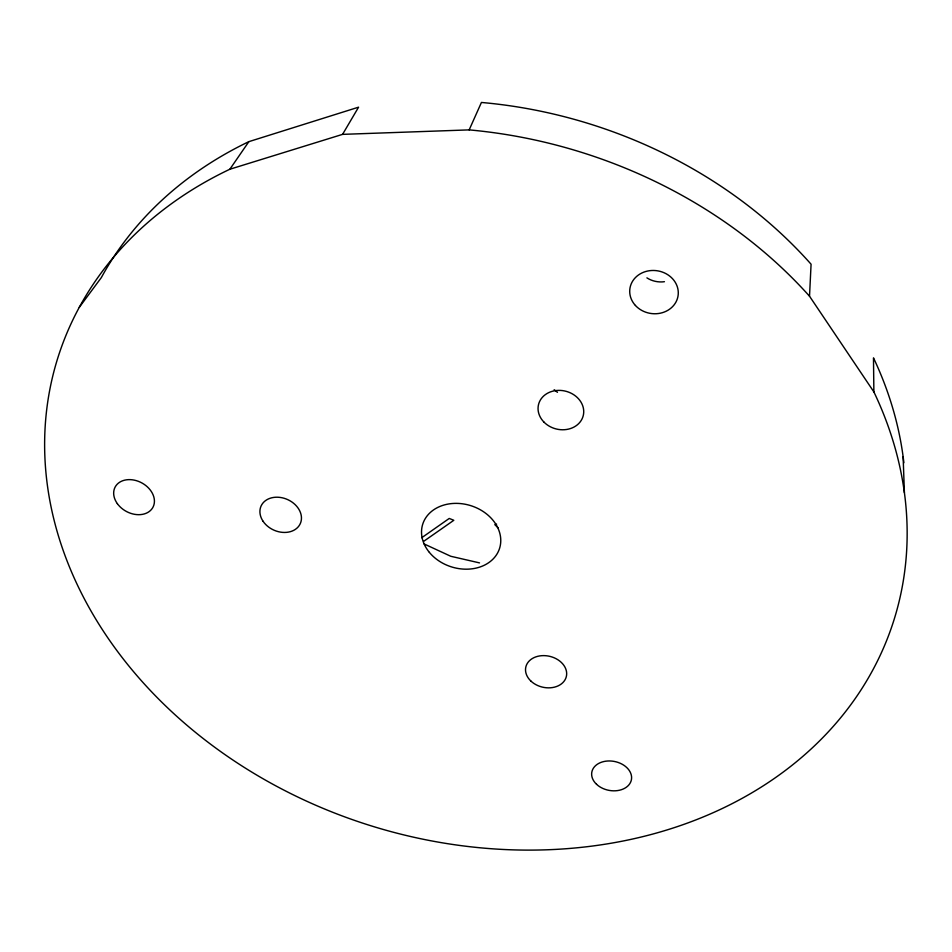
<?xml version="1.0" encoding="UTF-8"?>
<svg xmlns="http://www.w3.org/2000/svg" width="952" height="952" viewBox="0 0 952 952"><rect width="100%" height="100%" fill="white"/><g stroke="black" fill="none" stroke-linecap="round" stroke-linejoin="round"><path stroke-width="1.43" d="M873.876 391.903L809.521 296.215L811.08 264.216A426.02 347.98 17.3 0 0 481.426 102.459L469.169 129.888L342.577 134.363L229.849 169.242A438.134 352.799 17.3 0 0 105.232 633.984A438.134 352.799 17.3 0 0 669.649 829.121A438.134 352.799 17.3 0 0 873.876 391.903L873.484 357.857A426.02 347.98 17.3 0 1 903.876 462.767M342.577 134.363L358.571 107.183L248.865 141.646A426.02 347.98 17.3 0 0 101.34 277.579L79.278 307.341M229.849 169.242L248.865 141.646M421.724 537.725L449.237 518.447L453.83 520.28L423.759 541.283M496.611 524.171L494.802 524.635L497.955 527.694M479.522 562.894L450.784 556.277L424.092 543.937M554.171 389.701L557.467 392.331M903.127 456.77L904.4 492.672M664.425 281.709A23.61 21.17 7.9 0 1 646.908 277.865M469.169 129.888A438.134 352.799 17.3 0 1 809.521 296.215M429.388 552.398A40.282 32.106 17.3 0 0 497.551 553.064A40.282 32.106 17.3 0 0 456.52 503.37A40.282 32.106 17.3 0 0 429.388 552.398M635.412 305.461A24.347 21.587 8.5 0 0 676.836 300.201A24.347 21.587 8.5 0 0 649.728 270.677A24.347 21.587 8.5 0 0 635.412 305.461M543.866 421.998A23.038 19.468 14.1 0 0 582.588 417.702A23.038 19.468 14.1 0 0 556.218 390.534A23.038 19.468 14.1 0 0 543.866 421.998M596.523 784.269A20.159 14.708 11 0 0 630.51 782.425A20.159 14.708 11 0 0 607.828 760.993A20.159 14.708 11 0 0 596.523 784.269M530.835 681.001A20.801 15.815 13.2 0 0 565.678 678.526A20.801 15.815 13.2 0 0 541.783 655.678A20.801 15.815 13.2 0 0 530.835 681.001M117.322 503.62A21.444 16.232 28.3 0 0 152.499 508.047A21.444 16.232 28.3 0 0 132.316 479.808A21.444 16.232 28.3 0 0 117.322 503.62M263.073 521.279A21.491 16.755 24 0 0 299.035 525.813A21.491 16.755 24 0 0 279.947 497.396A21.491 16.755 24 0 0 263.073 521.279"/></g></svg>
